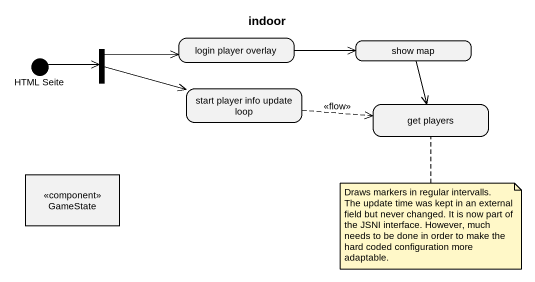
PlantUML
@startuml
title indoor
hide empty description
state "HTML Seite" as HTML_Seite <<start>>
state fork1 <<fork>>
state "login player overlay" as login_player_overlay
state "show map" as show_map
state "start player info update loop" as start_player_info_update
state "get players" as get_players
state GameState <<component>>
HTML_Seite -right-> fork1
fork1 -right-> login_player_overlay
fork1 -right-> start_player_info_update
login_player_overlay -right-> show_map
show_map --> get_players
start_player_info_update -right[dashed]-> get_players : <<flow>>
note bottom of get_players : Draws markers in regular intervalls. The update time was kept in an external field but never changed. It is now part of the JSNI interface. However, much needs to be done in order to make the hard coded configuration more adaptable.
@enduml
